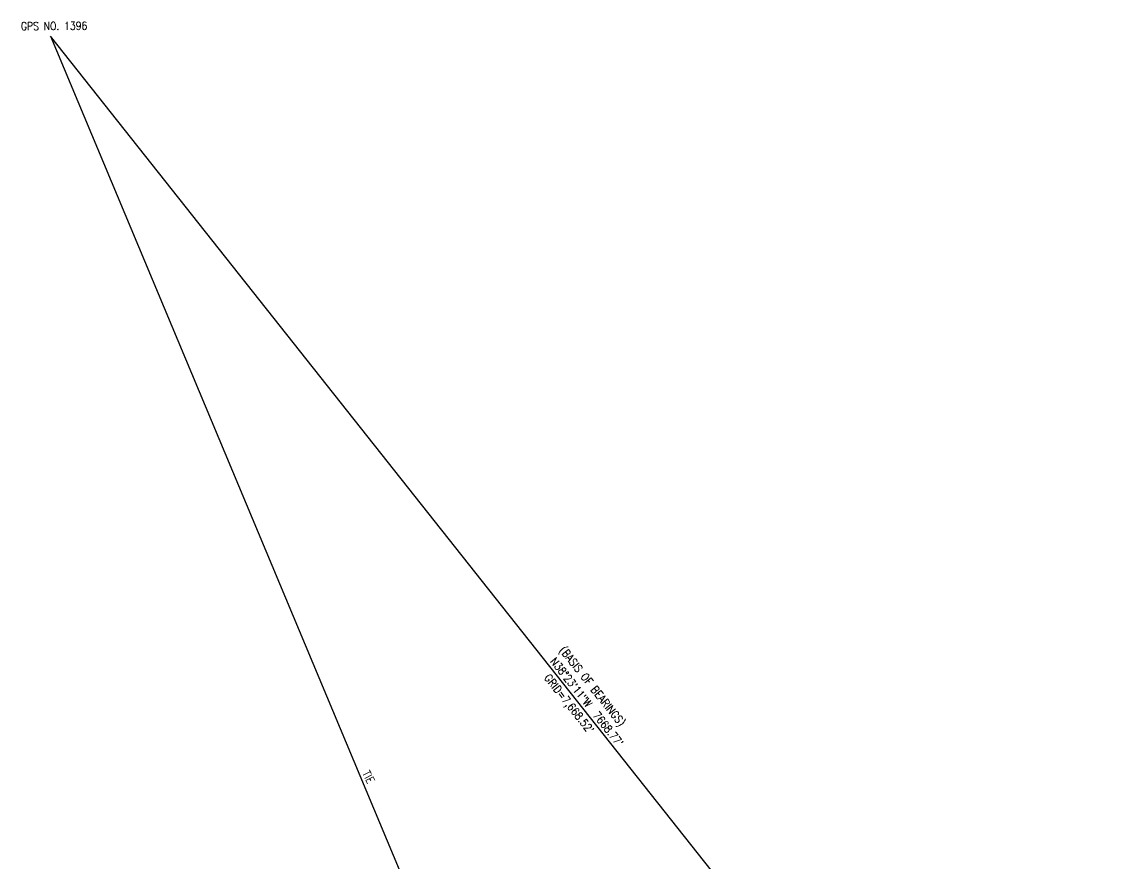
# Model space of a CAD drawing. Extents: x 6117139 to 6122428, y 2195799 to 2203370.
# Drawn here: x 6117139 to 6122030, y 2199584 to 2203370 of the extents above; entities that cross this region are included whole.
import ezdxf
from ezdxf.enums import TextEntityAlignment as Align

# ---------------------------------------------------------------- set-up
doc = ezdxf.new("R2010")
doc.units = 0
doc.header["$MEASUREMENT"] = 0
doc.layers.add('BASIS OF BEARING GPS TIES', color=7, linetype='Continuous')
doc.styles.add('L80', font='simplex.shx', dxfattribs={"width": 0.85, "height": 3.2})

msp = doc.modelspace()

# ---------------------------------------------------------------- linework, layer by layer
at = {"layer": 'BASIS OF BEARING GPS TIES'}
for p, q in [((6122029.9, 2197294.2), (6117267.9, 2203305.3)), ((6117267.9, 2203305.3), (6119964.6, 2196858.5))]:
    msp.add_line(p, q, dxfattribs=at)

# ---------------------------------------------------------------- texts
at = {"layer": 'BASIS OF BEARING GPS TIES', "style": 'L80', "width": 0.85}
for s, rotation, p in [('GPS NO. 1396', 0.3791, (6117134.8, 2203331.9)), ('(BASIS OF BEARINGS)', 308.3865, (6119554.4, 2200542.6))]:
    msp.add_text(s, height=36, rotation=rotation, dxfattribs=at).set_placement(p)
for s, rotation, p in [('N38%%D23\'11"W  7668.77\'', 308.3865, (6119666, 2200298.4)), ("GRID=7,668.52'", 308.3865, (6119586.6, 2200290.6)), ('TIE', 297.2993, (6118682.6, 2199964.4))]:
    msp.add_text(s, height=36, rotation=rotation, dxfattribs=at).set_placement(p, align=Align.CENTER)

doc.saveas('drawing.dxf')
